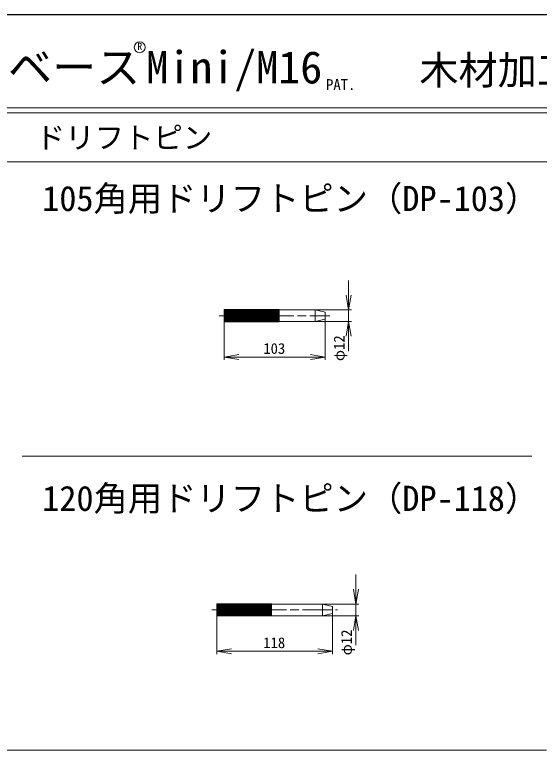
# Model space of a CAD drawing. Units: millimetres at full size, sheet at 1:2.5. Extents: x -1050 to 1050, y -742 to 742.
# Drawn here: x -542 to -8, y -50 to 700 of the extents above; entities that cross this region are included whole.
import ezdxf
from ezdxf.enums import TextEntityAlignment as Align

# ---------------------------------------------------------------- set-up
doc = ezdxf.new("R2010")
doc.units = ezdxf.units.MM
doc.header["$LTSCALE"] = 2.5
doc.linetypes.add('CHAIN', pattern=[18.5, 12, -1.5, 3.5, -1.5])
doc.layers.add('0-0_レイヤ14', color=7, linetype='Continuous', lineweight=13)
doc.layers.add('0-1_レイヤ15', color=2, linetype='Continuous', lineweight=25)
doc.styles.add('ＭＳ ゴシック', font='')
doc.styles.get('ＭＳ ゴシック').set_extended_font_data('MS Gothic')

msp = doc.modelspace()

# ---------------------------------------------------------------- linework, layer by layer
at = {"layer": '0-0_レイヤ14', "lineweight": 18}
for p, q in [((-1000, 550), (1000, 550)), ((-535, 250), (-15, 250)), ((0, -50), (-1000, -50))]:
    msp.add_line(p, q, dxfattribs=at)
at = {"layer": '0-0_レイヤ14', "color": 4}
for p, q in [((-201.948, 399.117), (-204.448, 414.117)), ((-201.948, 399.117), (-199.448, 414.117)), ((-328.948, 387.514), (-317.195, 399.267)), ((-328.948, 388.928), (-318.609, 399.267)), ((-328.948, 390.342), (-320.023, 399.267)), ((-328.948, 391.756), (-321.437, 399.267)), ((-328.948, 393.171), (-322.851, 399.267)), ((-328.948, 394.585), (-324.266, 399.267)), ((-328.948, 395.999), (-325.68, 399.267)), ((-328.948, 397.413), (-327.094, 399.267)), ((-328.948, 398.827), (-328.508, 399.267)), ((-328.948, 398.72), (-317.195, 386.967)), ((-328.08, 399.267), (-315.78, 386.967)), ((-328.08, 386.967), (-315.78, 399.267)), ((-326.666, 399.267), (-314.366, 386.967)), ((-326.666, 386.967), (-314.366, 399.267)), ((-325.252, 399.267), (-312.952, 386.967)), ((-325.252, 386.967), (-312.952, 399.267)), ((-323.838, 399.267), (-311.538, 386.967)), ((-323.838, 386.967), (-311.538, 399.267)), ((-322.423, 399.267), (-310.123, 386.967)), ((-322.423, 386.967), (-310.123, 399.267)), ((-321.009, 399.267), (-308.709, 386.967)), ((-321.009, 386.967), (-308.709, 399.267)), ((-319.595, 399.267), (-307.295, 386.967)), ((-319.595, 386.967), (-307.295, 399.267)), ((-318.181, 399.267), (-305.881, 386.967)), ((-318.181, 386.967), (-305.881, 399.267)), ((-316.767, 399.267), (-304.467, 386.967)), ((-316.767, 386.967), (-304.467, 399.267)), ((-315.352, 399.267), (-303.052, 386.967)), ((-315.352, 386.967), (-303.052, 399.267)), ((-313.938, 399.267), (-301.638, 386.967)), ((-313.938, 386.967), (-301.638, 399.267)), ((-312.524, 399.267), (-300.224, 386.967)), ((-312.524, 386.967), (-300.224, 399.267)), ((-311.11, 399.267), (-298.81, 386.967)), ((-311.11, 386.967), (-298.81, 399.267)), ((-309.696, 399.267), (-297.396, 386.967)), ((-309.696, 386.967), (-297.396, 399.267)), ((-308.281, 399.267), (-295.981, 386.967)), ((-308.281, 386.967), (-295.981, 399.267)), ((-306.867, 399.267), (-294.567, 386.967)), ((-306.867, 386.967), (-294.567, 399.267)), ((-305.453, 399.267), (-293.153, 386.967)), ((-305.453, 386.967), (-293.153, 399.267)), ((-304.039, 399.267), (-291.739, 386.967)), ((-304.039, 386.967), (-291.739, 399.267)), ((-302.624, 399.267), (-290.324, 386.967)), ((-302.624, 386.967), (-290.324, 399.267)), ((-301.21, 399.267), (-288.91, 386.967)), ((-301.21, 386.967), (-288.91, 399.267)), ((-299.796, 399.267), (-287.496, 386.967)), ((-299.796, 386.967), (-287.496, 399.267)), ((-298.382, 399.267), (-286.082, 386.967)), ((-298.382, 386.967), (-286.082, 399.267)), ((-296.968, 399.267), (-284.668, 386.967)), ((-296.968, 386.967), (-284.668, 399.267)), ((-295.553, 399.267), (-283.253, 386.967)), ((-295.553, 386.967), (-283.253, 399.267)), ((-294.139, 399.267), (-281.839, 386.967)), ((-294.139, 386.967), (-281.839, 399.267)), ((-292.725, 399.267), (-280.425, 386.967)), ((-292.725, 386.967), (-280.425, 399.267)), ((-291.311, 399.267), (-279.011, 386.967)), ((-291.311, 386.967), (-279.011, 399.267)), ((-289.897, 399.267), (-277.597, 386.967)), ((-289.897, 386.967), (-277.597, 399.267)), ((-288.482, 399.267), (-276.182, 386.967)), ((-288.482, 386.967), (-276.182, 399.267)), ((-287.068, 399.267), (-274.768, 386.967)), ((-287.068, 386.967), (-274.768, 399.267)), ((-285.654, 399.267), (-273.354, 386.967)), ((-285.654, 386.967), (-273.354, 399.267)), ((-284.24, 399.267), (-272.948, 387.975)), ((-284.24, 386.967), (-272.948, 398.259)), ((-282.825, 399.267), (-272.948, 389.389)), ((-281.411, 399.267), (-272.948, 390.803)), ((-279.997, 399.267), (-272.948, 392.217)), ((-278.583, 399.267), (-272.948, 393.632)), ((-277.169, 399.267), (-272.948, 395.046)), ((-275.754, 399.267), (-272.948, 396.46)), ((-274.34, 399.267), (-272.948, 397.874)), ((-235.948, 399.117), (-198.948, 399.117)), ((-328.948, 397.306), (-318.609, 386.967)), ((-328.948, 395.891), (-320.023, 386.967)), ((-328.948, 394.477), (-321.437, 386.967)), ((-328.948, 393.063), (-322.851, 386.967)), ((-328.948, 391.649), (-324.266, 386.967)), ((-328.948, 390.235), (-325.68, 386.967)), ((-282.825, 386.967), (-272.948, 396.845)), ((-281.411, 386.967), (-272.948, 395.431)), ((-279.997, 386.967), (-272.948, 394.016)), ((-278.583, 386.967), (-272.948, 392.602)), ((-277.169, 386.967), (-272.948, 391.188)), ((-328.948, 388.82), (-327.094, 386.967)), ((-328.948, 387.406), (-328.508, 386.967)), ((-328.948, 386.967), (-328.948, 347.967)), ((-275.754, 386.967), (-272.948, 389.774)), ((-274.34, 386.967), (-272.948, 388.359)), ((-235.948, 387.117), (-198.948, 387.117)), ((-225.948, 389.617), (-225.948, 347.967)), ((-201.948, 387.117), (-204.448, 372.117)), ((-201.948, 387.117), (-199.448, 372.117)), ((-328.948, 350.967), (-313.948, 353.467)), ((-225.948, 350.967), (-240.948, 353.467)), ((-328.948, 350.967), (-313.948, 348.467)), ((-328.948, 350.967), (-225.948, 350.967)), ((-225.948, 350.967), (-240.948, 348.467)), ((-194.448, 99.117), (-196.948, 114.117)), ((-194.448, 99.117), (-191.948, 114.117)), ((-336.448, 87.514), (-324.695, 99.267)), ((-336.448, 88.928), (-326.109, 99.267)), ((-336.448, 90.342), (-327.523, 99.267)), ((-336.448, 91.756), (-328.937, 99.267)), ((-336.448, 93.171), (-330.351, 99.267)), ((-336.448, 94.585), (-331.766, 99.267)), ((-336.448, 95.999), (-333.18, 99.267)), ((-336.448, 97.413), (-334.594, 99.267)), ((-336.448, 98.827), (-336.008, 99.267)), ((-336.448, 98.72), (-324.695, 86.967)), ((-335.58, 99.267), (-323.28, 86.967)), ((-335.58, 86.967), (-323.28, 99.267)), ((-334.166, 99.267), (-321.866, 86.967)), ((-334.166, 86.967), (-321.866, 99.267)), ((-332.752, 99.267), (-320.452, 86.967)), ((-332.752, 86.967), (-320.452, 99.267)), ((-331.338, 99.267), (-319.038, 86.967)), ((-331.338, 86.967), (-319.038, 99.267)), ((-329.923, 99.267), (-317.623, 86.967)), ((-329.923, 86.967), (-317.623, 99.267)), ((-328.509, 99.267), (-316.209, 86.967)), ((-328.509, 86.967), (-316.209, 99.267)), ((-327.095, 99.267), (-314.795, 86.967)), ((-327.095, 86.967), (-314.795, 99.267)), ((-325.681, 99.267), (-313.381, 86.967)), ((-325.681, 86.967), (-313.381, 99.267)), ((-324.267, 99.267), (-311.967, 86.967)), ((-324.267, 86.967), (-311.967, 99.267)), ((-322.852, 99.267), (-310.552, 86.967)), ((-322.852, 86.967), (-310.552, 99.267)), ((-321.438, 99.267), (-309.138, 86.967)), ((-321.438, 86.967), (-309.138, 99.267)), ((-320.024, 99.267), (-307.724, 86.967)), ((-320.024, 86.967), (-307.724, 99.267)), ((-318.61, 99.267), (-306.31, 86.967)), ((-318.61, 86.967), (-306.31, 99.267)), ((-317.196, 99.267), (-304.896, 86.967)), ((-317.196, 86.967), (-304.896, 99.267)), ((-315.781, 99.267), (-303.481, 86.967)), ((-315.781, 86.967), (-303.481, 99.267)), ((-314.367, 99.267), (-302.067, 86.967)), ((-314.367, 86.967), (-302.067, 99.267)), ((-312.953, 99.267), (-300.653, 86.967)), ((-312.953, 86.967), (-300.653, 99.267)), ((-311.539, 99.267), (-299.239, 86.967)), ((-311.539, 86.967), (-299.239, 99.267)), ((-310.124, 99.267), (-297.824, 86.967)), ((-310.124, 86.967), (-297.824, 99.267)), ((-308.71, 99.267), (-296.41, 86.967)), ((-308.71, 86.967), (-296.41, 99.267)), ((-307.296, 99.267), (-294.996, 86.967)), ((-307.296, 86.967), (-294.996, 99.267)), ((-305.882, 99.267), (-293.582, 86.967)), ((-305.882, 86.967), (-293.582, 99.267)), ((-304.468, 99.267), (-292.168, 86.967)), ((-304.468, 86.967), (-292.168, 99.267)), ((-303.053, 99.267), (-290.753, 86.967)), ((-303.053, 86.967), (-290.753, 99.267)), ((-301.639, 99.267), (-289.339, 86.967)), ((-301.639, 86.967), (-289.339, 99.267)), ((-300.225, 99.267), (-287.925, 86.967)), ((-300.225, 86.967), (-287.925, 99.267)), ((-298.811, 99.267), (-286.511, 86.967)), ((-298.811, 86.967), (-286.511, 99.267)), ((-297.397, 99.267), (-285.097, 86.967)), ((-297.397, 86.967), (-285.097, 99.267)), ((-295.982, 99.267), (-283.682, 86.967)), ((-295.982, 86.967), (-283.682, 99.267)), ((-294.568, 99.267), (-282.268, 86.967)), ((-294.568, 86.967), (-282.268, 99.267)), ((-293.154, 99.267), (-280.854, 86.967)), ((-293.154, 86.967), (-280.854, 99.267)), ((-291.74, 99.267), (-280.448, 87.975)), ((-291.74, 86.967), (-280.448, 98.259)), ((-290.325, 99.267), (-280.448, 89.389)), ((-288.911, 99.267), (-280.448, 90.803)), ((-287.497, 99.267), (-280.448, 92.217)), ((-286.083, 99.267), (-280.448, 93.632)), ((-284.669, 99.267), (-280.448, 95.046)), ((-283.254, 99.267), (-280.448, 96.46)), ((-281.84, 99.267), (-280.448, 97.874)), ((-228.448, 99.117), (-191.448, 99.117)), ((-336.448, 97.306), (-326.109, 86.967)), ((-336.448, 95.891), (-327.523, 86.967)), ((-336.448, 94.477), (-328.937, 86.967)), ((-336.448, 93.063), (-330.351, 86.967)), ((-336.448, 91.649), (-331.766, 86.967)), ((-336.448, 90.235), (-333.18, 86.967)), ((-290.325, 86.967), (-280.448, 96.845)), ((-288.911, 86.967), (-280.448, 95.431)), ((-287.497, 86.967), (-280.448, 94.016)), ((-286.083, 86.967), (-280.448, 92.602)), ((-284.669, 86.967), (-280.448, 91.188)), ((-336.448, 88.82), (-334.594, 86.967)), ((-336.448, 87.406), (-336.008, 86.967)), ((-336.448, 86.967), (-336.448, 47.967)), ((-283.254, 86.967), (-280.448, 89.774)), ((-281.84, 86.967), (-280.448, 88.359)), ((-228.448, 87.117), (-191.448, 87.117)), ((-218.448, 89.617), (-218.448, 47.967)), ((-194.448, 87.117), (-196.948, 72.117)), ((-194.448, 87.117), (-191.948, 72.117)), ((-336.448, 50.967), (-321.448, 53.467)), ((-218.448, 50.967), (-233.448, 53.467)), ((-336.448, 50.967), (-321.448, 48.467)), ((-336.448, 50.967), (-218.448, 50.967)), ((-218.448, 50.967), (-233.448, 48.467))]:
    msp.add_line(p, q, dxfattribs=at)
at = {"layer": '0-0_レイヤ14', "color": 2, "lineweight": 18}
for p, q in [((-328.948, 399.267), (-328.948, 386.967)), ((-272.948, 399.117), (-235.948, 399.117)), ((-328.948, 386.967), (-272.948, 386.967)), ((-272.948, 387.117), (-235.948, 387.117)), ((-280.448, 99.117), (-228.448, 99.117)), ((-280.448, 87.117), (-228.448, 87.117))]:
    msp.add_line(p, q, dxfattribs=at)
at = {"layer": '0-0_レイヤ14'}
for p, q in [((-235.948, 399.117), (-235.948, 387.117)), ((-228.448, 99.117), (-228.448, 87.117))]:
    msp.add_line(p, q, dxfattribs=at)
at = {"layer": '0-0_レイヤ14', "color": 4, "linetype": 'CHAIN', "lineweight": 18}
for p, q in [((-333.948, 393.117), (-220.948, 393.117)), ((-341.448, 93.117), (-213.448, 93.117))]:
    msp.add_line(p, q, dxfattribs=at)
at = {"layer": '0-0_レイヤ14', "color": 4}
for points in [[(-201.948, 429.117), (-201.948, 399.117), (-201.948, 387.117), (-201.948, 357.117)], [(-194.448, 129.117), (-194.448, 99.117), (-194.448, 87.117), (-194.448, 57.117)]]:
    msp.add_lwpolyline(points, dxfattribs=at)
at = {"layer": '0-0_レイヤ14', "color": 2, "lineweight": 18}
for points in [[(-328.948, 399.267), (-272.948, 399.267), (-272.948, 386.967)], [(-235.948, 399.117), (-225.948, 396.617), (-225.948, 389.617), (-235.948, 387.117)], [(-336.448, 99.267), (-280.448, 99.267), (-280.448, 86.967)], [(-336.448, 99.267), (-336.448, 86.967), (-280.448, 86.967)], [(-228.448, 99.117), (-218.448, 96.617), (-218.448, 89.617), (-228.448, 87.117)]]:
    msp.add_lwpolyline(points, dxfattribs=at)
at = {"layer": '0-0_レイヤ14', "lineweight": 18}
msp.add_circle((-414.965, 666.831), 5.59, dxfattribs=at)
at = {"layer": '0-1_レイヤ15'}
msp.add_line((1000, 700), (-1000, 700), dxfattribs=at)
at = {"layer": '0-1_レイヤ15', "lineweight": 18}
for p, q in [((1000, 605), (-1000, 605)), ((1000, 600), (-1000, 600))]:
    msp.add_line(p, q, dxfattribs=at)

# ---------------------------------------------------------------- texts
at = {"layer": '0-0_レイヤ14', "style": 'ＭＳ ゴシック'}
for s, height, p in [('R', 7.329, (-417.465, 661.832)), ('ピタットベース', 32.98, (-729.296, 620.002)), ('Mini/M16', 32.98, (-408.338, 620.002)), ('木材加工図', 29.31, (-129.895, 620.002)), ('PAT.', 10.99, (-224.967, 620.001)), ('ドリフトピン', 21.99, (-521.005, 557.107)), ('105角用ドリフトピン（DP-103）', 25.65, (-514.448, 492.119)), ('120角用ドリフトピン（DP-118）', 25.65, (-514.448, 186.367))]:
    msp.add_text(s, height=height, dxfattribs=at).set_placement(p, align=Align.BOTTOM_LEFT)
at = {"layer": '0-0_レイヤ14', "color": 4, "style": 'ＭＳ ゴシック'}
for p in [(-202.803, 346.823), (-195.303, 46.823)]:
    msp.add_text('φ12', height=10.99, rotation=90, dxfattribs=at).set_placement(p, align=Align.BOTTOM_LEFT)
for s, p in [('103', (-288.991, 350.887)), ('118', (-289.054, 50.887))]:
    msp.add_text(s, height=10.99, dxfattribs=at).set_placement(p, align=Align.BOTTOM_LEFT)

doc.saveas('drawing.dxf')
